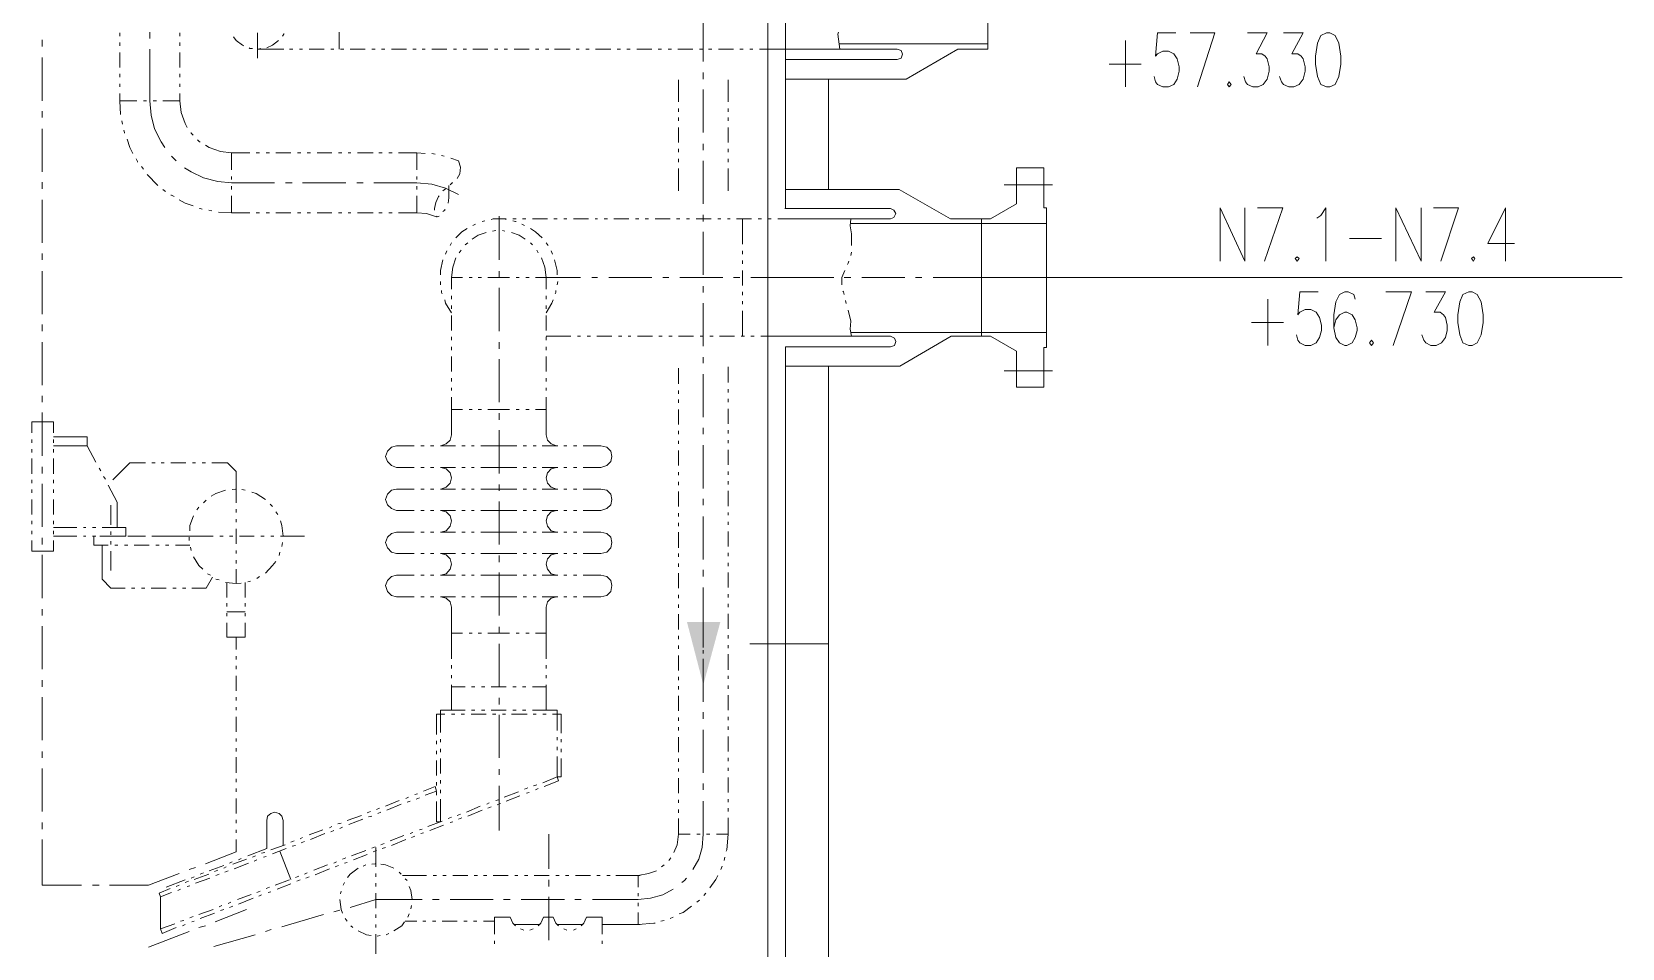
# Model space of a CAD drawing. Header units: millimetres. Extents: x 0 to 588, y 0 to 874.
# Drawn here: x 136.4 to 187.9, y 334.2 to 363.9 of the extents above; entities that cross this region are included whole.
import ezdxf

# ---------------------------------------------------------------- set-up
doc = ezdxf.new("R2010")
doc.units = ezdxf.units.MM
doc.layers.get('0').update_dxf_attribs({"lineweight": 18})

msp = doc.modelspace()

# ---------------------------------------------------------------- hatches: boundary and pattern name
msp.add_hatch(color=0).paths.add_polyline_path([(158.136, 342.752), (157.607, 344.784), (158.686, 344.784)], flags=0)

# ---------------------------------------------------------------- linework, layer by layer
at = {"color": 0, "lineweight": 0}
for points in [[(160.232, 197.21), (160.232, 381.106)], [(160.803, 358.204), (160.803, 381.106)], [(167.365, 363.368), (167.365, 365.315)], [(158.136, 362.966), (158.136, 364.363)], [(136.694, 363.453), (136.694, 363.664)], [(139.213, 363.791), (139.213, 363.897)], [(140.187, 363.707), (140.187, 363.918)], [(141.161, 363.791), (141.161, 363.897)], [(142.896, 363.77), (142.981, 363.643), (143.192, 363.495), (143.235, 363.474)], [(143.679, 363.897), (143.679, 363.072)], [(144.484, 363.791), (144.526, 363.855), (144.526, 363.876)], [(146.325, 363.918), (146.325, 363.368)], [(162.518, 363.918), (162.496, 363.855), (162.56, 363.368)], [(173.461, 363.897), (172.868, 363.897), (172.805, 363.135), (172.868, 363.22), (173.037, 363.305), (173.228, 363.305), (173.397, 363.22), (173.503, 363.051), (173.567, 362.797), (173.567, 362.649), (173.503, 362.394), (173.397, 362.225), (173.228, 362.14), (173.037, 362.14), (172.868, 362.225), (172.805, 362.31), (172.762, 362.479)], [(174.159, 362.14), (174.731, 363.897), (173.927, 363.897)], [(175.789, 363.897), (176.424, 363.897), (176.064, 363.22), (176.255, 363.22), (176.361, 363.135), (176.424, 363.051), (176.488, 362.797), (176.488, 362.649), (176.424, 362.394), (176.297, 362.225), (176.128, 362.14), (175.958, 362.14), (175.789, 362.225), (175.726, 362.31), (175.662, 362.479)], [(176.953, 363.897), (177.588, 363.897), (177.228, 363.22), (177.419, 363.22), (177.525, 363.135), (177.588, 363.051), (177.652, 362.797), (177.652, 362.649), (177.588, 362.394), (177.461, 362.225), (177.292, 362.14), (177.123, 362.14), (176.953, 362.225), (176.89, 362.31), (176.826, 362.479)], [(139.213, 363.474), (139.213, 363.58)], [(139.213, 362.776), (139.213, 363.262)], [(140.187, 361.696), (140.187, 363.368)], [(141.161, 363.474), (141.161, 363.58)], [(141.161, 362.776), (141.161, 363.262)], [(143.404, 363.411), (143.425, 363.389), (143.51, 363.389)], [(143.679, 363.368), (144.526, 363.368)], [(143.701, 363.368), (143.785, 363.389)], [(143.976, 363.411), (144.166, 363.495), (144.357, 363.643)], [(144.716, 363.368), (144.822, 363.368)], [(145.034, 363.368), (145.14, 363.368)], [(145.351, 363.368), (145.838, 363.368)], [(146.05, 363.368), (146.156, 363.368)], [(146.368, 363.368), (146.473, 363.368)], [(146.685, 363.368), (147.172, 363.368)], [(147.383, 363.368), (147.489, 363.368)], [(147.701, 363.368), (147.807, 363.368)], [(148.018, 363.368), (148.505, 363.368)], [(148.717, 363.368), (148.823, 363.368)], [(149.013, 363.368), (149.119, 363.368)], [(149.331, 363.368), (149.818, 363.368)], [(150.029, 363.368), (150.135, 363.368)], [(150.347, 363.368), (150.453, 363.368)], [(150.664, 363.368), (151.151, 363.368)], [(151.363, 363.368), (151.469, 363.368)], [(151.68, 363.368), (151.786, 363.368)], [(151.998, 363.368), (152.485, 363.368)], [(152.696, 363.368), (152.802, 363.368)], [(153.014, 363.368), (153.12, 363.368)], [(153.31, 363.368), (153.818, 363.368)], [(154.009, 363.368), (154.114, 363.368)], [(154.326, 363.368), (154.432, 363.368)], [(154.644, 363.368), (155.131, 363.368)], [(155.342, 363.368), (155.448, 363.368)], [(155.66, 363.368), (155.766, 363.368)], [(155.977, 363.368), (156.464, 363.368)], [(156.676, 363.368), (156.781, 363.368)], [(156.993, 363.368), (157.099, 363.368)], [(157.311, 363.368), (157.798, 363.368)], [(158.009, 363.368), (158.115, 363.368)], [(158.305, 363.368), (158.411, 363.368)], [(158.623, 363.368), (159.11, 363.368)], [(159.321, 363.368), (159.427, 363.368)], [(159.639, 363.368), (159.745, 363.368)], [(159.957, 363.368), (160.803, 363.368)], [(160.803, 363.368), (164.423, 363.368)], [(162.56, 363.538), (167.365, 363.538)], [(164.423, 363.029), (164.55, 363.072), (164.592, 363.199), (164.55, 363.326), (164.423, 363.368)], [(166.391, 363.368), (164.719, 362.394)], [(167.365, 363.368), (166.391, 363.368)], [(171.831, 363.643), (171.831, 362.14)], [(136.694, 361.696), (136.694, 363.093)], [(161.904, 363.029), (160.803, 363.029)], [(161.904, 363.029), (164.423, 363.029)], [(171.302, 362.881), (172.339, 362.881)], [(139.213, 362.458), (139.213, 362.564)], [(139.213, 362.14), (139.213, 362.246)], [(141.161, 362.458), (141.161, 362.564)], [(141.161, 362.14), (141.161, 362.246)], [(157.332, 361.654), (157.332, 362.373)], [(158.136, 362.394), (158.136, 362.606)], [(158.94, 361.654), (158.94, 362.373)], [(160.803, 362.394), (164.719, 362.394)], [(162.2, 358.817), (162.2, 362.394)], [(139.213, 361.696), (139.213, 361.929)], [(139.763, 361.696), (139.213, 361.696)], [(139.213, 361.696), (139.234, 361.252)], [(140.081, 361.696), (139.975, 361.696)], [(140.187, 361.696), (140.229, 361.23), (140.335, 360.786), (140.547, 360.363), (140.674, 360.172)], [(140.399, 361.696), (140.293, 361.696)], [(141.161, 361.696), (140.61, 361.696)], [(141.161, 361.696), (141.161, 361.929)], [(141.161, 361.696), (141.203, 361.315), (141.33, 360.955), (141.393, 360.828)], [(158.136, 360.659), (158.136, 362.056)], [(136.694, 361.146), (136.694, 361.357)], [(157.332, 361.336), (157.332, 361.442)], [(157.332, 361.04), (157.332, 361.146)], [(158.94, 361.336), (158.94, 361.442)], [(158.94, 361.04), (158.94, 361.146)], [(136.694, 359.389), (136.694, 360.786)], [(139.277, 361.04), (139.298, 360.934)], [(139.34, 360.743), (139.361, 360.659), (139.361, 360.638)], [(141.52, 360.659), (141.52, 360.638), (141.584, 360.574)], [(157.332, 360.341), (157.332, 360.828)], [(158.94, 360.341), (158.94, 360.828)], [(139.446, 360.447), (139.531, 360.172), (139.637, 359.981)], [(141.732, 360.426), (141.796, 360.363), (141.817, 360.363)], [(141.986, 360.257), (142.113, 360.172), (142.473, 360.045), (142.833, 360.003)], [(157.332, 360.024), (157.332, 360.13)], [(158.136, 360.087), (158.136, 360.299)], [(158.94, 360.024), (158.94, 360.13)], [(139.742, 359.812), (139.785, 359.728), (139.785, 359.706)], [(139.912, 359.558), (139.975, 359.474)], [(140.885, 359.897), (141.034, 359.749)], [(142.833, 360.003), (142.833, 359.452)], [(142.833, 360.003), (143.425, 360.003)], [(143.637, 360.003), (143.743, 360.003)], [(143.954, 360.003), (144.06, 360.003)], [(144.272, 360.003), (144.759, 360.003)], [(144.97, 360.003), (145.076, 360.003)], [(145.288, 360.003), (145.394, 360.003)], [(145.606, 360.003), (146.092, 360.003)], [(146.304, 360.003), (146.41, 360.003)], [(146.621, 360.003), (146.706, 360.003)], [(146.918, 360.003), (147.426, 360.003)], [(147.616, 360.003), (147.722, 360.003)], [(147.934, 360.003), (148.04, 360.003)], [(148.251, 360.003), (148.844, 360.003)], [(148.844, 360.003), (148.844, 359.452)], [(149.119, 359.981), (148.844, 360.003)], [(149.437, 359.96), (149.331, 359.981)], [(149.733, 359.897), (149.648, 359.918)], [(150.199, 359.749), (149.945, 359.833)], [(150.199, 359.749), (150.262, 359.537), (150.241, 359.325), (150.156, 359.177)], [(157.332, 359.706), (157.332, 359.812)], [(158.136, 358.352), (158.136, 359.749)], [(158.94, 359.706), (158.94, 359.812)], [(136.694, 358.839), (136.694, 359.05)], [(140.102, 359.304), (140.441, 358.944)], [(141.309, 359.516), (141.52, 359.389), (141.923, 359.198), (142.388, 359.071), (142.833, 359.029)], [(142.833, 359.241), (142.833, 359.135)], [(142.833, 359.029), (144.23, 359.029)], [(144.589, 359.029), (144.801, 359.029)], [(145.14, 359.029), (146.537, 359.029)], [(146.897, 359.029), (147.108, 359.029)], [(147.447, 359.029), (148.844, 359.029)], [(148.844, 359.241), (148.844, 359.135)], [(150.199, 358.648), (149.775, 358.86), (149.331, 358.987), (148.844, 359.029)], [(150.008, 359.029), (149.987, 359.029), (149.923, 358.966)], [(157.332, 358.775), (157.332, 359.495)], [(158.94, 358.775), (158.94, 359.495)], [(167.153, 357.865), (167.45, 357.865), (168.296, 358.352), (168.296, 359.516), (169.185, 359.516), (169.185, 358.225)], [(140.61, 358.817), (140.695, 358.754)], [(140.864, 358.627), (140.885, 358.627), (140.97, 358.584)], [(142.833, 358.923), (142.833, 358.817)], [(142.833, 358.606), (142.833, 358.055)], [(148.844, 358.923), (148.844, 358.817)], [(148.844, 358.606), (148.844, 358.055)], [(149.564, 358.606), (149.542, 358.584), (149.458, 358.394), (149.416, 358.204), (149.416, 358.14)], [(149.775, 358.839), (149.691, 358.775)], [(149.86, 358.373), (149.881, 358.542), (149.881, 358.944)], [(160.803, 358.817), (164.486, 358.817)], [(166.158, 357.865), (164.486, 358.817)], [(167.894, 358.966), (169.46, 358.966)], [(136.694, 357.082), (136.694, 358.479)], [(141.139, 358.479), (141.33, 358.373), (141.584, 358.288)], [(141.796, 358.204), (141.817, 358.204), (141.88, 358.182)], [(142.092, 358.14), (142.198, 358.119)], [(142.409, 358.077), (142.833, 358.055)], [(142.833, 358.055), (143.425, 358.055)], [(143.637, 358.055), (143.743, 358.055)], [(143.954, 358.055), (144.06, 358.055)], [(144.272, 358.055), (144.759, 358.055)], [(144.97, 358.055), (145.076, 358.055)], [(145.288, 358.055), (145.394, 358.055)], [(145.606, 358.055), (146.092, 358.055)], [(146.304, 358.055), (146.41, 358.055)], [(146.621, 358.055), (146.706, 358.055)], [(146.918, 358.055), (147.426, 358.055)], [(147.616, 358.055), (147.722, 358.055)], [(147.934, 358.055), (148.04, 358.055)], [(148.251, 358.055), (148.844, 358.055)], [(149.479, 357.928), (149.161, 358.034), (148.844, 358.055)], [(149.691, 358.098), (149.754, 358.14), (149.754, 358.182)], [(158.136, 357.78), (158.136, 357.992)], [(161.692, 358.204), (160.782, 358.204)], [(161.692, 358.204), (164.211, 358.204)], [(164.211, 357.865), (164.317, 357.907), (164.38, 358.034), (164.317, 358.14), (164.211, 358.204)], [(169.185, 358.225), (169.27, 358.225)], [(169.27, 358.225), (169.27, 355.96)], [(174.9, 356.489), (174.9, 358.225), (175.704, 356.489), (175.704, 358.225)], [(176.339, 356.489), (176.932, 358.225), (176.107, 358.225)], [(178.033, 357.886), (178.16, 357.971), (178.329, 358.225), (178.329, 356.489)], [(180.594, 356.489), (180.594, 358.225), (181.419, 356.489), (181.419, 358.225)], [(182.054, 356.489), (182.626, 358.225), (181.822, 358.225)], [(184.15, 358.225), (183.578, 357.06), (184.446, 357.06)], [(184.15, 358.225), (184.15, 356.489)], [(149.479, 357.95), (149.5, 357.928), (149.564, 357.95)], [(150.474, 357.547), (150.304, 357.442), (150.114, 357.251)], [(150.749, 357.695), (150.664, 357.653)], [(151.045, 357.801), (150.961, 357.78)], [(151.744, 357.844), (151.68, 357.865), (151.321, 357.865), (151.257, 357.844)], [(151.405, 357.484), (151.299, 357.463)], [(151.511, 357.95), (151.511, 356.531)], [(151.511, 357.865), (151.744, 357.865)], [(151.702, 357.463), (151.617, 357.484)], [(151.956, 357.865), (152.061, 357.865)], [(152.061, 357.78), (152.04, 357.78), (151.956, 357.801)], [(152.337, 357.653), (152.252, 357.695)], [(152.273, 357.865), (152.379, 357.865)], [(152.908, 357.251), (152.696, 357.442), (152.527, 357.547)], [(152.59, 357.865), (153.077, 357.865)], [(153.289, 357.865), (153.395, 357.865)], [(153.607, 357.865), (153.712, 357.865)], [(153.924, 357.865), (154.411, 357.865)], [(154.623, 357.865), (154.707, 357.865)], [(154.919, 357.865), (155.025, 357.865)], [(155.236, 357.865), (155.723, 357.865)], [(155.935, 357.865), (156.041, 357.865)], [(156.252, 357.865), (156.358, 357.865)], [(156.57, 357.865), (157.057, 357.865)], [(157.268, 357.865), (157.374, 357.865)], [(157.586, 357.865), (157.692, 357.865)], [(157.903, 357.865), (158.39, 357.865)], [(158.602, 357.865), (158.708, 357.865)], [(158.919, 357.865), (159.004, 357.865)], [(159.216, 357.865), (159.702, 357.865)], [(159.406, 357.039), (159.406, 357.865)], [(159.914, 357.865), (160.02, 357.865)], [(160.232, 357.865), (160.338, 357.865)], [(160.549, 357.865), (160.803, 357.865)], [(160.803, 357.865), (164.211, 357.865)], [(162.92, 357.865), (162.899, 357.632), (162.941, 357.378), (162.941, 356.997)], [(162.899, 357.717), (167.153, 357.717)], [(166.158, 357.865), (167.153, 357.865)], [(167.153, 357.865), (167.153, 355.96)], [(167.153, 357.717), (169.27, 357.717)], [(149.966, 357.082), (149.923, 356.997)], [(150.495, 357.082), (150.41, 357.018)], [(151.088, 357.42), (150.834, 357.336), (150.643, 357.209)], [(152.358, 357.209), (152.167, 357.336), (151.913, 357.42)], [(152.59, 357.018), (152.527, 357.082)], [(153.099, 356.997), (153.035, 357.082)], [(158.136, 356.045), (158.136, 357.442)], [(179.091, 357.23), (180.128, 357.23)], [(136.694, 356.531), (136.694, 356.743)], [(149.691, 356.531), (149.606, 356.193), (149.606, 356.045)], [(149.818, 356.828), (149.775, 356.722)], [(150.114, 356.595), (150.008, 356.298), (149.966, 355.96)], [(150.283, 356.849), (150.22, 356.764)], [(152.781, 356.764), (152.739, 356.849)], [(153.035, 355.96), (152.993, 356.298), (152.887, 356.595)], [(153.247, 356.722), (153.204, 356.828)], [(153.395, 356.045), (153.395, 356.193), (153.31, 356.531)], [(159.406, 356.722), (159.406, 356.828)], [(159.406, 356.404), (159.406, 356.51)], [(162.856, 356.489), (162.835, 356.425), (162.814, 356.383)], [(162.941, 356.785), (162.92, 356.68)], [(136.694, 354.774), (136.694, 356.171)], [(149.966, 355.96), (149.966, 355.579)], [(149.966, 355.96), (150.326, 355.96)], [(150.537, 355.96), (150.643, 355.96)], [(150.834, 355.96), (150.94, 355.96)], [(151.151, 355.96), (151.511, 355.96)], [(151.511, 356.171), (151.511, 355.96)], [(151.85, 355.96), (151.511, 355.96)], [(152.167, 355.96), (152.061, 355.96)], [(152.485, 355.96), (152.379, 355.96)], [(153.035, 355.96), (152.696, 355.96)], [(153.035, 355.96), (153.035, 355.579)], [(153.035, 355.96), (154.157, 355.96)], [(154.517, 355.96), (154.707, 355.96)], [(155.067, 355.96), (156.464, 355.96)], [(156.824, 355.96), (157.014, 355.96)], [(157.374, 355.96), (158.771, 355.96)], [(159.11, 355.96), (159.321, 355.96)], [(159.406, 355.706), (159.406, 356.193)], [(159.681, 355.96), (160.803, 355.96)], [(160.803, 355.96), (162.369, 355.96)], [(162.729, 356.193), (162.624, 355.96), (162.624, 355.727)], [(162.708, 355.96), (162.92, 355.96)], [(163.28, 355.96), (164.677, 355.96)], [(165.015, 355.96), (165.227, 355.96)], [(165.587, 355.96), (167.153, 355.96)], [(167.153, 355.96), (187.939, 355.96)], [(167.153, 354.055), (167.153, 355.96)], [(169.27, 353.695), (169.27, 355.96)], [(149.606, 355.833), (149.606, 355.727)], [(149.648, 355.536), (149.648, 355.473), (149.669, 355.431)], [(151.511, 355.621), (151.511, 354.224)], [(153.331, 355.431), (153.352, 355.473), (153.352, 355.536)], [(153.395, 355.727), (153.416, 355.833)], [(158.136, 355.473), (158.136, 355.685)], [(159.406, 355.388), (159.406, 355.494)], [(162.666, 355.515), (162.687, 355.494), (162.708, 355.409)], [(178.075, 355.494), (177.482, 355.494), (177.419, 354.753), (177.482, 354.838), (177.652, 354.923), (177.842, 354.923), (178.012, 354.838), (178.118, 354.669), (178.181, 354.415), (178.181, 354.245), (178.118, 354.012), (178.012, 353.843), (177.842, 353.759), (177.652, 353.759), (177.482, 353.843), (177.419, 353.928), (177.377, 354.097)], [(179.282, 355.261), (179.239, 355.409), (179.049, 355.494), (178.943, 355.494), (178.774, 355.409), (178.647, 355.177), (178.583, 354.753), (178.583, 354.33), (178.647, 354.012), (178.774, 353.843), (178.943, 353.759), (179.006, 353.759), (179.176, 353.843), (179.282, 354.012), (179.345, 354.245), (179.345, 354.33), (179.282, 354.584), (179.176, 354.753), (179.006, 354.838), (178.943, 354.838), (178.774, 354.753), (178.647, 354.584), (178.583, 354.33)], [(180.509, 353.759), (181.102, 355.494), (180.276, 355.494)], [(181.568, 355.494), (182.203, 355.494), (181.843, 354.838), (182.033, 354.838), (182.139, 354.753), (182.203, 354.669), (182.266, 354.415), (182.266, 354.245), (182.203, 354.012), (182.076, 353.843), (181.906, 353.759), (181.737, 353.759), (181.568, 353.843), (181.504, 353.928), (181.441, 354.097)], [(149.754, 355.24), (149.775, 355.134), (149.966, 354.817)], [(149.966, 355.367), (149.966, 355.261)], [(149.966, 355.05), (149.966, 354.944)], [(153.035, 355.367), (153.035, 355.261)], [(153.035, 354.817), (153.226, 355.134), (153.268, 355.24)], [(153.035, 355.05), (153.035, 354.944)], [(158.136, 353.737), (158.136, 355.134)], [(159.406, 355.092), (159.406, 355.198)], [(162.75, 355.219), (162.772, 355.113)], [(162.835, 354.901), (162.92, 354.542), (162.899, 354.288), (162.941, 354.055)], [(176.445, 355.261), (176.445, 353.759)], [(136.694, 354.224), (136.694, 354.436)], [(149.966, 354.732), (149.966, 354.245)], [(153.035, 354.732), (153.035, 354.245)], [(159.406, 354.055), (159.406, 354.88)], [(175.916, 354.499), (176.953, 354.499)], [(136.694, 352.467), (136.694, 353.864)], [(149.966, 354.034), (149.966, 353.928)], [(151.511, 353.864), (151.511, 353.653)], [(153.035, 354.055), (153.839, 354.055)], [(153.035, 354.034), (153.035, 353.928)], [(154.051, 354.055), (154.157, 354.055)], [(154.369, 354.055), (154.474, 354.055)], [(154.686, 354.055), (155.173, 354.055)], [(155.385, 354.055), (155.49, 354.055)], [(155.702, 354.055), (155.787, 354.055)], [(155.998, 354.055), (156.485, 354.055)], [(156.697, 354.055), (156.803, 354.055)], [(157.014, 354.055), (157.12, 354.055)], [(157.332, 354.055), (157.819, 354.055)], [(158.03, 354.055), (158.136, 354.055)], [(158.348, 354.055), (158.454, 354.055)], [(158.665, 354.055), (159.152, 354.055)], [(159.364, 354.055), (159.47, 354.055)], [(159.681, 354.055), (159.787, 354.055)], [(159.999, 354.055), (160.803, 354.055)], [(160.803, 354.055), (164.211, 354.055)], [(162.92, 354.182), (167.153, 354.182)], [(164.211, 353.716), (164.338, 353.759), (164.38, 353.885), (164.338, 353.991), (164.211, 354.055)], [(166.179, 354.055), (164.507, 353.081)], [(166.179, 354.055), (167.153, 354.055)], [(167.153, 354.182), (169.27, 354.182)], [(167.153, 354.055), (167.45, 354.055), (168.296, 353.568), (168.296, 352.404), (169.185, 352.404), (169.185, 353.695)], [(149.966, 353.716), (149.966, 353.61)], [(149.966, 353.399), (149.966, 352.912)], [(153.035, 353.716), (153.035, 353.61)], [(153.035, 353.399), (153.035, 352.912)], [(158.136, 353.187), (158.136, 353.377)], [(160.803, 250.486), (160.803, 353.716)], [(161.713, 353.716), (160.803, 353.716)], [(161.713, 353.716), (164.211, 353.716)], [(169.185, 353.695), (169.27, 353.695)], [(151.511, 353.314), (151.511, 351.917)], [(157.332, 352.51), (157.332, 353.018)], [(158.94, 352.552), (158.94, 353.06)], [(160.803, 353.081), (164.507, 353.081)], [(162.2, 251.291), (162.2, 353.081)], [(167.894, 352.933), (169.46, 352.933)], [(149.966, 352.7), (149.966, 352.594)], [(149.966, 352.383), (149.966, 352.298)], [(153.035, 352.7), (153.035, 352.594)], [(153.035, 352.383), (153.035, 352.298)], [(158.136, 351.43), (158.136, 352.827)], [(158.94, 352.235), (158.94, 352.34)], [(136.694, 351.917), (136.694, 352.129)], [(149.966, 352.086), (149.966, 351.684)], [(153.035, 352.086), (153.035, 351.684)], [(157.332, 352.192), (157.332, 352.298)], [(157.332, 351.896), (157.332, 352.002)], [(158.94, 351.917), (158.94, 352.023)], [(137.054, 351.282), (136.356, 351.282)], [(136.356, 350.922), (136.356, 351.282)], [(136.694, 350.181), (136.694, 351.578)], [(137.054, 350.922), (137.054, 351.282)], [(149.966, 351.684), (150.326, 351.684)], [(150.537, 351.684), (150.643, 351.684)], [(150.834, 351.684), (150.94, 351.684)], [(151.151, 351.684), (151.511, 351.684)], [(151.85, 351.684), (151.511, 351.684)], [(151.511, 351.557), (151.511, 351.346)], [(152.167, 351.684), (152.061, 351.684)], [(152.485, 351.684), (152.379, 351.684)], [(153.035, 351.684), (152.696, 351.684)], [(157.332, 351.197), (157.332, 351.684)], [(158.94, 351.219), (158.94, 351.705)], [(138.155, 350.795), (137.054, 350.795)], [(138.155, 350.795), (137.054, 350.795)], [(138.155, 350.499), (138.155, 350.795)], [(149.627, 350.499), (149.797, 350.562), (149.923, 350.689), (149.966, 350.859)], [(151.511, 351.007), (151.511, 349.61)], [(153.035, 350.859), (153.077, 350.689), (153.204, 350.562), (153.374, 350.499)], [(157.332, 350.88), (157.332, 350.986)], [(158.136, 350.88), (158.136, 351.091)], [(158.94, 350.901), (158.94, 351.007)], [(136.356, 350.605), (136.356, 350.711)], [(136.356, 350.287), (136.356, 350.393)], [(137.054, 350.605), (137.054, 350.711)], [(138.43, 349.97), (138.155, 350.499), (137.054, 350.499)], [(137.054, 350.287), (137.054, 350.393)], [(148.188, 350.499), (148.018, 350.457), (147.892, 350.329), (147.828, 350.16), (147.892, 349.991), (148.018, 349.864), (148.188, 349.8)], [(148.188, 350.499), (148.759, 350.499)], [(148.971, 350.499), (149.077, 350.499)], [(149.288, 350.499), (149.394, 350.499)], [(149.606, 350.499), (150.093, 350.499)], [(150.304, 350.499), (150.41, 350.499)], [(150.622, 350.499), (150.707, 350.499)], [(150.918, 350.499), (151.511, 350.499)], [(152.083, 350.499), (151.511, 350.499)], [(152.4, 350.499), (152.294, 350.499)], [(152.718, 350.499), (152.612, 350.499)], [(153.416, 350.499), (152.908, 350.499)], [(153.712, 350.499), (153.607, 350.499)], [(154.03, 350.499), (153.924, 350.499)], [(154.813, 350.499), (154.242, 350.499)], [(154.813, 349.8), (155.004, 349.864), (155.131, 349.991), (155.173, 350.16), (155.131, 350.329), (155.004, 350.457), (154.813, 350.499)], [(157.332, 350.562), (157.332, 350.668)], [(157.332, 349.864), (157.332, 350.351)], [(158.136, 349.123), (158.136, 350.52)], [(158.94, 350.584), (158.94, 350.689)], [(158.94, 349.885), (158.94, 350.372)], [(136.356, 349.589), (136.356, 350.097)], [(136.694, 349.61), (136.694, 349.822)], [(137.054, 349.589), (137.054, 350.097)], [(138.599, 349.695), (138.536, 349.779)], [(138.98, 349.398), (139.531, 349.949)], [(139.531, 349.949), (140.039, 349.949)], [(140.25, 349.949), (140.356, 349.949)], [(140.547, 349.949), (140.653, 349.949)], [(140.864, 349.949), (141.351, 349.949)], [(141.563, 349.949), (141.668, 349.949)], [(141.88, 349.949), (141.986, 349.949)], [(142.198, 349.949), (142.706, 349.949)], [(142.706, 349.949), (142.981, 349.673)], [(148.188, 349.8), (148.759, 349.8)], [(148.971, 349.8), (149.077, 349.8)], [(149.288, 349.8), (149.394, 349.8)], [(149.606, 349.8), (150.093, 349.8)], [(149.627, 349.102), (149.797, 349.165), (149.923, 349.292), (149.966, 349.462), (149.923, 349.631), (149.797, 349.758), (149.627, 349.8)], [(150.304, 349.8), (150.41, 349.8)], [(150.622, 349.8), (150.707, 349.8)], [(150.918, 349.8), (151.511, 349.8)], [(152.083, 349.8), (151.511, 349.8)], [(152.4, 349.8), (152.294, 349.8)], [(152.718, 349.8), (152.612, 349.8)], [(153.416, 349.8), (152.908, 349.8)], [(153.374, 349.8), (153.204, 349.758), (153.077, 349.631), (153.035, 349.462), (153.077, 349.292), (153.204, 349.165), (153.374, 349.102)], [(153.712, 349.8), (153.607, 349.8)], [(154.03, 349.8), (153.924, 349.8)], [(154.813, 349.8), (154.242, 349.8)], [(136.356, 349.292), (136.356, 349.398)], [(136.694, 347.874), (136.694, 349.271)], [(137.054, 349.292), (137.054, 349.398)], [(138.748, 349.419), (138.684, 349.504)], [(139.129, 348.678), (138.832, 349.229)], [(142.981, 349.673), (142.981, 349.102)], [(151.511, 349.25), (151.511, 349.038)], [(157.332, 349.546), (157.332, 349.652)], [(157.332, 349.229), (157.332, 349.335)], [(158.94, 349.567), (158.94, 349.673)], [(158.94, 349.25), (158.94, 349.356)], [(136.356, 348.975), (136.356, 349.081)], [(136.356, 348.276), (136.356, 348.763)], [(137.054, 348.975), (137.054, 349.081)], [(137.054, 348.276), (137.054, 348.763)], [(142.007, 348.742), (141.923, 348.657)], [(142.642, 349.06), (142.325, 348.954), (142.177, 348.869)], [(142.96, 349.102), (142.854, 349.081)], [(142.981, 349.102), (142.981, 348.657)], [(143.277, 349.06), (143.171, 349.081)], [(143.933, 348.763), (143.637, 348.954), (143.489, 348.996)], [(148.188, 349.102), (148.018, 349.06), (147.892, 348.933), (147.828, 348.763), (147.892, 348.594), (148.018, 348.467), (148.188, 348.403)], [(148.188, 349.102), (148.759, 349.102)], [(148.971, 349.102), (149.077, 349.102)], [(149.288, 349.102), (149.394, 349.102)], [(149.606, 349.102), (150.093, 349.102)], [(150.304, 349.102), (150.41, 349.102)], [(150.622, 349.102), (150.707, 349.102)], [(150.918, 349.102), (151.511, 349.102)], [(152.083, 349.102), (151.511, 349.102)], [(152.4, 349.102), (152.294, 349.102)], [(152.718, 349.102), (152.612, 349.102)], [(153.416, 349.102), (152.908, 349.102)], [(153.712, 349.102), (153.607, 349.102)], [(154.03, 349.102), (153.924, 349.102)], [(154.813, 349.102), (154.242, 349.102)], [(154.813, 348.403), (155.004, 348.467), (155.131, 348.594), (155.173, 348.763), (155.131, 348.933), (155.004, 349.06), (154.813, 349.102)], [(157.332, 348.53), (157.332, 349.017)], [(158.136, 348.573), (158.136, 348.784)], [(158.94, 348.551), (158.94, 349.038)], [(138.917, 347.938), (138.917, 348.573)], [(139.129, 347.853), (139.129, 348.678)], [(141.605, 348.234), (141.478, 347.916), (141.478, 347.747)], [(141.774, 348.509), (141.711, 348.425)], [(142.981, 348.446), (142.981, 348.34)], [(144.166, 348.53), (144.082, 348.615)], [(144.335, 348.276), (144.272, 348.361)], [(148.188, 348.403), (148.759, 348.403)], [(148.971, 348.403), (149.077, 348.403)], [(149.288, 348.403), (149.394, 348.403)], [(149.606, 348.403), (150.093, 348.403)], [(149.627, 347.705), (149.797, 347.747), (149.923, 347.895), (149.966, 348.065), (149.923, 348.234), (149.797, 348.361), (149.627, 348.403)], [(150.304, 348.403), (150.41, 348.403)], [(150.622, 348.403), (150.707, 348.403)], [(150.918, 348.403), (151.511, 348.403)], [(151.511, 348.7), (151.511, 347.303)], [(152.083, 348.403), (151.511, 348.403)], [(152.4, 348.403), (152.294, 348.403)], [(152.718, 348.403), (152.612, 348.403)], [(153.416, 348.403), (152.908, 348.403)], [(153.374, 348.403), (153.204, 348.361), (153.077, 348.234), (153.035, 348.065), (153.077, 347.895), (153.204, 347.747), (153.374, 347.705)], [(153.712, 348.403), (153.607, 348.403)], [(154.03, 348.403), (153.924, 348.403)], [(154.813, 348.403), (154.242, 348.403)], [(157.332, 348.213), (157.332, 348.319)], [(158.136, 346.816), (158.136, 348.213)], [(158.94, 348.255), (158.94, 348.34)], [(136.356, 347.959), (136.356, 348.065)], [(136.356, 347.641), (136.356, 347.747)], [(137.054, 347.959), (137.054, 348.065)], [(137.816, 347.853), (137.054, 347.853)], [(137.054, 347.641), (137.054, 347.747)], [(138.113, 347.853), (138.028, 347.853)], [(138.43, 347.853), (138.324, 347.853)], [(139.404, 347.853), (138.642, 347.853)], [(138.917, 347.62), (138.917, 347.726)], [(139.404, 347.578), (139.404, 347.853)], [(142.981, 348.128), (142.981, 348.022)], [(142.981, 347.811), (142.981, 347.324)], [(144.505, 347.578), (144.463, 347.916), (144.42, 348.065)], [(148.188, 347.705), (148.018, 347.663), (147.892, 347.536), (147.828, 347.366), (147.892, 347.197), (148.018, 347.049), (148.188, 347.006)], [(148.188, 347.705), (148.759, 347.705)], [(148.971, 347.705), (149.077, 347.705)], [(149.288, 347.705), (149.394, 347.705)], [(149.606, 347.705), (150.093, 347.705)], [(150.304, 347.705), (150.41, 347.705)], [(150.622, 347.705), (150.707, 347.705)], [(150.918, 347.705), (151.511, 347.705)], [(152.083, 347.705), (151.511, 347.705)], [(152.4, 347.705), (152.294, 347.705)], [(152.718, 347.705), (152.612, 347.705)], [(153.416, 347.705), (152.908, 347.705)], [(153.712, 347.705), (153.607, 347.705)], [(154.03, 347.705), (153.924, 347.705)], [(154.813, 347.705), (154.242, 347.705)], [(154.813, 347.006), (155.004, 347.049), (155.131, 347.197), (155.173, 347.366), (155.131, 347.536), (155.004, 347.663), (154.813, 347.705)], [(157.332, 347.895), (157.332, 348.001)], [(157.332, 347.197), (157.332, 347.705)], [(158.94, 347.938), (158.94, 348.043)], [(158.94, 347.239), (158.94, 347.726)], [(136.356, 347.091), (136.356, 347.43)], [(136.694, 347.303), (136.694, 347.514)], [(137.054, 347.578), (137.816, 347.578)], [(137.054, 347.091), (137.054, 347.43)], [(138.028, 347.578), (138.113, 347.578)], [(138.324, 347.578), (138.43, 347.578)], [(138.367, 347.578), (138.367, 347.281)], [(138.367, 347.281), (138.832, 347.281)], [(139.404, 347.578), (138.557, 347.578)], [(138.642, 347.578), (139.404, 347.578)], [(138.917, 345.885), (138.642, 346.181), (138.642, 347.281)], [(138.917, 347.303), (138.917, 347.409)], [(139.044, 347.281), (139.15, 347.281)], [(139.361, 347.281), (139.467, 347.281)], [(140.039, 347.578), (139.467, 347.578)], [(139.721, 347.578), (139.615, 347.578)], [(139.679, 347.281), (140.166, 347.281)], [(140.039, 347.578), (139.933, 347.578)], [(141.097, 347.578), (140.25, 347.578)], [(140.356, 347.578), (140.25, 347.578)], [(140.377, 347.281), (140.483, 347.281)], [(140.653, 347.578), (140.568, 347.578)], [(140.695, 347.281), (140.801, 347.281)], [(141.457, 347.578), (140.864, 347.578)], [(141.012, 347.281), (141.478, 347.281)], [(141.457, 347.578), (142.24, 347.578)], [(141.457, 347.536), (141.457, 347.43)], [(141.499, 347.218), (141.52, 347.112)], [(142.452, 347.578), (142.558, 347.578)], [(142.769, 347.578), (142.875, 347.578)], [(143.087, 347.578), (143.573, 347.578)], [(143.785, 347.578), (143.891, 347.578)], [(144.103, 347.578), (144.208, 347.578)], [(144.42, 347.578), (145.203, 347.578)], [(144.463, 347.239), (144.484, 347.366)], [(144.505, 347.578), (144.526, 347.578)], [(136.356, 347.091), (137.054, 347.091)], [(136.694, 345.567), (136.694, 346.964)], [(138.917, 346.456), (138.917, 347.091)], [(141.605, 346.901), (141.774, 346.625), (141.901, 346.498)], [(142.981, 347.112), (142.981, 347.006)], [(142.981, 346.795), (142.981, 346.689)], [(143.933, 346.371), (144.166, 346.625), (144.272, 346.752)], [(144.378, 346.943), (144.399, 347.049)], [(148.188, 347.006), (148.759, 347.006)], [(148.971, 347.006), (149.077, 347.006)], [(149.288, 347.006), (149.394, 347.006)], [(149.606, 347.006), (150.093, 347.006)], [(149.627, 346.308), (149.797, 346.35), (149.923, 346.498), (149.966, 346.668), (149.923, 346.837), (149.797, 346.964), (149.627, 347.006)], [(150.304, 347.006), (150.41, 347.006)], [(150.622, 347.006), (150.707, 347.006)], [(150.918, 347.006), (151.511, 347.006)], [(152.083, 347.006), (151.511, 347.006)], [(151.511, 346.943), (151.511, 346.731)], [(152.4, 347.006), (152.294, 347.006)], [(152.718, 347.006), (152.612, 347.006)], [(153.416, 347.006), (152.908, 347.006)], [(153.374, 347.006), (153.204, 346.964), (153.077, 346.837), (153.035, 346.668), (153.077, 346.498), (153.204, 346.35), (153.374, 346.308)], [(153.712, 347.006), (153.607, 347.006)], [(154.03, 347.006), (153.924, 347.006)], [(154.813, 347.006), (154.242, 347.006)], [(157.332, 346.901), (157.332, 347.006)], [(157.332, 346.583), (157.332, 346.689)], [(158.94, 346.922), (158.94, 347.027)], [(158.94, 346.604), (158.94, 346.71)], [(142.219, 346.244), (142.007, 345.885)], [(142.219, 346.244), (142.007, 345.885)], [(142.049, 346.35), (142.155, 346.308)], [(142.325, 346.181), (142.43, 346.16)], [(142.981, 346.498), (142.981, 346.033)], [(143.658, 346.202), (143.743, 346.265)], [(148.188, 346.308), (148.018, 346.265), (147.892, 346.139), (147.828, 345.969), (147.892, 345.779), (148.018, 345.652), (148.188, 345.609)], [(148.188, 346.308), (148.759, 346.308)], [(148.971, 346.308), (149.077, 346.308)], [(149.288, 346.308), (149.394, 346.308)], [(149.606, 346.308), (150.093, 346.308)], [(150.304, 346.308), (150.41, 346.308)], [(150.622, 346.308), (150.707, 346.308)], [(150.918, 346.308), (151.511, 346.308)], [(151.511, 346.392), (151.511, 344.995)], [(152.083, 346.308), (151.511, 346.308)], [(152.4, 346.308), (152.294, 346.308)], [(152.718, 346.308), (152.612, 346.308)], [(153.416, 346.308), (152.908, 346.308)], [(153.712, 346.308), (153.607, 346.308)], [(154.03, 346.308), (153.924, 346.308)], [(154.813, 346.308), (154.242, 346.308)], [(154.813, 345.609), (155.004, 345.652), (155.131, 345.779), (155.173, 345.969), (155.131, 346.139), (155.004, 346.265), (154.813, 346.308)], [(157.332, 345.885), (157.332, 346.371)], [(158.136, 346.265), (158.136, 346.477)], [(158.94, 345.906), (158.94, 346.392)], [(138.917, 345.885), (139.382, 345.885)], [(139.594, 345.885), (139.7, 345.885)], [(139.912, 345.885), (140.018, 345.885)], [(140.229, 345.885), (140.716, 345.885)], [(140.928, 345.885), (141.034, 345.885)], [(141.245, 345.885), (141.351, 345.885)], [(141.542, 345.885), (142.007, 345.885)], [(142.642, 346.075), (142.981, 346.033), (143.15, 346.054)], [(142.685, 345.588), (142.685, 346.075)], [(143.277, 345.588), (143.277, 346.075)], [(143.362, 346.096), (143.446, 346.117)], [(148.188, 345.609), (148.759, 345.609)], [(148.971, 345.609), (149.077, 345.609)], [(149.288, 345.609), (149.394, 345.609)], [(149.606, 345.609), (150.093, 345.609)], [(149.966, 345.271), (149.923, 345.44), (149.797, 345.567), (149.627, 345.609)], [(150.304, 345.609), (150.41, 345.609)], [(150.622, 345.609), (150.707, 345.609)], [(150.918, 345.609), (151.511, 345.609)], [(152.083, 345.609), (151.511, 345.609)], [(152.4, 345.609), (152.294, 345.609)], [(152.718, 345.609), (152.612, 345.609)], [(153.416, 345.609), (152.908, 345.609)], [(153.374, 345.609), (153.204, 345.567), (153.077, 345.44), (153.035, 345.271)], [(153.712, 345.609), (153.607, 345.609)], [(154.03, 345.609), (153.924, 345.609)], [(154.813, 345.609), (154.242, 345.609)], [(157.332, 345.567), (157.332, 345.673)], [(158.136, 345.906), (158.136, 345.419)], [(158.136, 344.509), (158.136, 345.906)], [(158.94, 345.588), (158.94, 345.694)], [(136.694, 344.995), (136.694, 345.207)], [(142.685, 345.292), (142.685, 345.398)], [(143.277, 345.123), (142.685, 345.123)], [(143.277, 345.292), (143.277, 345.398)], [(149.966, 344.424), (149.966, 345.271)], [(153.035, 344.424), (153.035, 345.271)], [(157.332, 345.25), (157.332, 345.355)], [(158.136, 345.207), (158.136, 345.101)], [(158.94, 345.271), (158.94, 345.377)], [(136.694, 343.26), (136.694, 344.657)], [(142.685, 344.974), (142.685, 345.08)], [(142.685, 344.297), (142.685, 344.763)], [(143.277, 344.974), (143.277, 345.08)], [(143.277, 344.297), (143.277, 344.763)], [(151.511, 344.636), (151.511, 344.424)], [(157.332, 344.551), (157.332, 345.038)], [(158.136, 344.89), (158.136, 344.784)], [(158.94, 344.572), (158.94, 345.059)], [(143.277, 344.297), (142.685, 344.297)], [(142.981, 343.895), (142.981, 344.297)], [(149.966, 344.424), (150.326, 344.424)], [(149.966, 344.424), (149.966, 343.599)], [(150.537, 344.424), (150.643, 344.424)], [(150.834, 344.424), (150.94, 344.424)], [(151.151, 344.424), (151.511, 344.424)], [(151.85, 344.424), (151.511, 344.424)], [(151.511, 344.085), (151.511, 342.688)], [(152.167, 344.424), (152.061, 344.424)], [(152.485, 344.424), (152.379, 344.424)], [(153.035, 344.424), (152.696, 344.424)], [(153.035, 344.424), (153.035, 343.599)], [(157.332, 344.233), (157.332, 344.339)], [(158.136, 344.572), (158.136, 344.085)], [(158.136, 343.958), (158.136, 344.17)], [(158.94, 344.255), (158.94, 344.361)], [(162.2, 344.085), (159.639, 344.085)], [(142.981, 343.577), (142.981, 343.683)], [(157.332, 343.916), (157.332, 344.022)], [(157.332, 343.217), (157.332, 343.704)], [(158.136, 343.874), (158.136, 343.768)], [(158.136, 342.202), (158.136, 343.599)], [(158.136, 343.556), (158.136, 343.45)], [(158.94, 343.937), (158.94, 344.043)], [(158.94, 343.239), (158.94, 343.747)], [(142.981, 343.26), (142.981, 343.366)], [(142.981, 342.561), (142.981, 343.048)], [(149.966, 343.387), (149.966, 343.281)], [(149.966, 343.069), (149.966, 342.964)], [(153.035, 343.387), (153.035, 343.281)], [(153.035, 343.069), (153.035, 342.964)], [(158.136, 343.239), (158.136, 342.752)], [(158.94, 342.942), (158.94, 343.048)], [(136.694, 342.688), (136.694, 342.9)], [(149.966, 342.752), (149.966, 341.926)], [(149.966, 342.688), (150.41, 342.688)], [(150.622, 342.688), (150.728, 342.688)], [(150.94, 342.688), (151.045, 342.688)], [(151.257, 342.688), (151.744, 342.688)], [(151.956, 342.688), (152.061, 342.688)], [(152.273, 342.688), (152.379, 342.688)], [(152.59, 342.688), (153.035, 342.688)], [(153.035, 342.752), (153.035, 341.926)], [(157.332, 342.9), (157.332, 343.006)], [(157.332, 342.604), (157.332, 342.709)], [(158.94, 342.625), (158.94, 342.731)], [(136.694, 340.953), (136.694, 342.35)], [(142.981, 342.244), (142.981, 342.35)], [(142.981, 341.926), (142.981, 342.032)], [(151.511, 342.329), (151.511, 342.117)], [(157.332, 341.905), (157.332, 342.392)], [(158.94, 341.926), (158.94, 342.413)], [(142.981, 341.228), (142.981, 341.715)], [(149.479, 341.799), (149.754, 341.799)], [(149.479, 341.799), (149.479, 341.143)], [(149.606, 341.926), (150.41, 341.926)], [(149.606, 341.926), (149.606, 341.207)], [(149.966, 341.799), (150.072, 341.799)], [(150.283, 341.799), (150.389, 341.799)], [(150.601, 341.799), (151.088, 341.799)], [(150.622, 341.926), (150.728, 341.926)], [(150.94, 341.926), (151.045, 341.926)], [(151.257, 341.926), (151.744, 341.926)], [(151.299, 341.799), (151.405, 341.799)], [(151.511, 341.778), (151.511, 340.381)], [(151.617, 341.799), (151.723, 341.799)], [(151.913, 341.799), (152.421, 341.799)], [(151.956, 341.926), (152.061, 341.926)], [(152.273, 341.926), (152.379, 341.926)], [(152.59, 341.926), (153.395, 341.926)], [(152.612, 341.799), (152.718, 341.799)], [(152.929, 341.799), (153.035, 341.799)], [(153.247, 341.799), (153.522, 341.799)], [(153.395, 341.926), (153.395, 341.27)], [(153.522, 341.799), (153.522, 341.185)], [(157.332, 341.588), (157.332, 341.693)], [(158.136, 341.651), (158.136, 341.863)], [(158.94, 341.609), (158.94, 341.715)], [(142.981, 340.91), (142.981, 341.016)], [(149.606, 340.995), (149.606, 340.889)], [(153.395, 341.058), (153.395, 340.953)], [(153.522, 340.995), (153.522, 340.889)], [(157.332, 341.27), (157.332, 341.376)], [(157.332, 340.572), (157.332, 341.058)], [(158.136, 339.894), (158.136, 341.291)], [(158.94, 341.291), (158.94, 341.397)], [(158.94, 340.593), (158.94, 341.08)], [(136.694, 340.381), (136.694, 340.593)], [(142.981, 340.593), (142.981, 340.699)], [(149.479, 340.932), (149.479, 340.826)], [(149.479, 340.614), (149.479, 340.508)], [(149.606, 340.678), (149.606, 340.572)], [(153.395, 340.741), (153.395, 340.635)], [(153.522, 340.678), (153.522, 340.572)], [(136.694, 338.646), (136.694, 340.043)], [(142.981, 339.894), (142.981, 340.402)], [(149.479, 340.296), (149.479, 339.81)], [(149.606, 340.36), (149.606, 339.873)], [(151.511, 340.021), (151.511, 339.831)], [(153.395, 340.423), (153.395, 339.767)], [(153.522, 340.36), (153.522, 339.767)], [(157.332, 340.254), (157.332, 340.36)], [(157.332, 339.937), (157.332, 340.043)], [(158.94, 340.275), (158.94, 340.381)], [(158.94, 339.958), (158.94, 340.064)], [(142.981, 339.598), (142.981, 339.704)], [(149.056, 339.302), (149.437, 339.45)], [(149.437, 339.45), (149.479, 339.302)], [(149.479, 339.598), (149.479, 339.492)], [(149.606, 339.661), (149.606, 339.556)], [(151.511, 339.471), (151.511, 338.032)], [(152.633, 339.471), (152.739, 339.513)], [(152.929, 339.577), (153.395, 339.767)], [(152.971, 339.45), (153.437, 339.64)], [(153.437, 339.64), (153.395, 339.767), (153.522, 339.767)], [(157.332, 339.238), (157.332, 339.725)], [(158.136, 339.344), (158.136, 339.556)], [(158.94, 339.259), (158.94, 339.746)], [(142.981, 339.281), (142.981, 339.386)], [(142.981, 338.582), (142.981, 339.069)], [(147.828, 338.815), (148.273, 339.005)], [(148.484, 339.069), (148.569, 339.111)], [(148.526, 338.942), (148.632, 338.984)], [(148.78, 339.196), (148.865, 339.217)], [(148.823, 339.048), (148.929, 339.09)], [(149.119, 339.175), (149.479, 339.302)], [(149.479, 339.281), (149.479, 339.175)], [(149.479, 338.963), (149.479, 338.307)], [(149.606, 339.344), (149.606, 339.238)], [(149.606, 339.048), (149.606, 338.307)], [(151.109, 338.878), (151.194, 338.921)], [(151.405, 339.005), (151.49, 339.026)], [(151.68, 339.111), (152.146, 339.281)], [(151.744, 338.984), (152.188, 339.154)], [(152.337, 339.365), (152.442, 339.408)], [(152.4, 339.238), (152.485, 339.259)], [(152.696, 339.344), (152.781, 339.386)], [(157.332, 338.921), (157.332, 339.026)], [(157.798, 336.762), (157.988, 337.1), (158.094, 337.481), (158.136, 337.905), (158.136, 338.984)], [(158.94, 338.942), (158.94, 339.048)], [(144.505, 337.545), (144.505, 338.349), (144.463, 338.497), (144.378, 338.582), (144.23, 338.624), (144.103, 338.582), (143.997, 338.497), (143.976, 338.349)], [(146.579, 338.349), (147.045, 338.519)], [(146.643, 338.222), (147.087, 338.392)], [(147.235, 338.603), (147.341, 338.646)], [(147.278, 338.476), (147.383, 338.497)], [(147.532, 338.709), (147.637, 338.751)], [(147.574, 338.582), (147.68, 338.624)], [(147.87, 338.688), (148.336, 338.878)], [(149.86, 338.413), (149.966, 338.455)], [(150.156, 338.519), (150.262, 338.561)], [(150.199, 338.392), (150.304, 338.434)], [(150.453, 338.624), (150.897, 338.815)], [(150.495, 338.497), (150.961, 338.688)], [(151.151, 338.751), (151.257, 338.794)], [(151.447, 338.857), (151.553, 338.899)], [(157.332, 338.603), (157.332, 338.709)], [(157.332, 337.905), (157.332, 338.413)], [(158.94, 338.646), (158.94, 338.751)], [(158.94, 337.905), (158.94, 338.434)], [(136.694, 338.074), (136.694, 338.286)], [(142.981, 338.264), (142.981, 338.37)], [(142.981, 337.947), (142.981, 338.053)], [(143.362, 337.206), (143.976, 337.439), (143.976, 338.349)], [(145.351, 337.884), (145.796, 338.053)], [(145.394, 337.735), (145.859, 337.926)], [(146.008, 338.116), (146.092, 338.159)], [(146.05, 337.989), (146.156, 338.032)], [(146.283, 338.243), (146.389, 338.264)], [(146.346, 338.095), (146.431, 338.137)], [(148.632, 337.926), (148.717, 337.968)], [(148.929, 338.053), (149.013, 338.074)], [(148.971, 337.926), (149.056, 337.947)], [(149.204, 338.159), (149.669, 338.328)], [(149.267, 338.032), (149.712, 338.201)], [(149.479, 338.307), (149.606, 338.307)], [(149.923, 338.286), (150.008, 338.307)], [(153.12, 337.905), (153.12, 336.783)], [(157.184, 337.312), (157.29, 337.566), (157.332, 337.905), (157.713, 337.905)], [(157.924, 337.905), (158.03, 337.905)], [(158.242, 337.905), (158.348, 337.905)], [(158.56, 337.905), (158.94, 337.905)], [(158.877, 337.354), (158.898, 337.397), (158.94, 337.905)], [(136.694, 336.254), (136.694, 337.735)], [(142.981, 337.333), (142.981, 337.735)], [(144.103, 337.397), (144.568, 337.566)], [(144.166, 337.27), (144.611, 337.439)], [(144.759, 336.444), (144.399, 337.354)], [(144.759, 337.651), (144.865, 337.693)], [(144.801, 337.524), (144.907, 337.545)], [(145.055, 337.757), (145.14, 337.799)], [(145.097, 337.63), (145.203, 337.672)], [(146.727, 337.206), (147.193, 337.375)], [(147.383, 337.46), (147.489, 337.502)], [(147.426, 337.333), (147.532, 337.375)], [(147.511, 337.481), (147.511, 336.846)], [(147.68, 337.566), (147.786, 337.608)], [(147.722, 337.439), (147.828, 337.481)], [(147.976, 337.693), (148.421, 337.862)], [(148.018, 337.545), (148.484, 337.735)], [(148.675, 337.799), (148.78, 337.841)], [(141.986, 336.952), (142.981, 337.333)], [(142.113, 336.719), (142.579, 336.889)], [(142.579, 336.804), (142.663, 336.846)], [(142.769, 336.973), (142.854, 337.016)], [(142.875, 336.931), (143.32, 337.1)], [(142.917, 336.783), (143.383, 336.973)], [(143.065, 337.079), (143.15, 337.122)], [(143.51, 337.164), (143.616, 337.206)], [(143.573, 337.037), (143.658, 337.079)], [(143.806, 337.291), (143.912, 337.312)], [(143.87, 337.164), (143.954, 337.185)], [(145.5, 336.74), (145.944, 336.91)], [(146.156, 336.973), (146.24, 337.016)], [(146.198, 336.846), (146.304, 336.889)], [(146.431, 337.1), (146.537, 337.143)], [(146.494, 336.973), (146.579, 336.995)], [(146.791, 337.079), (147.235, 337.248)], [(147.193, 336.91), (147.108, 336.868)], [(147.489, 336.952), (147.383, 336.931)], [(148.103, 336.804), (147.828, 336.91), (147.68, 336.931)], [(156.781, 336.846), (156.866, 336.91)], [(157.014, 337.058), (157.078, 337.143)], [(158.708, 336.762), (158.75, 336.868)], [(158.814, 337.058), (158.835, 337.164)], [(140.144, 336.254), (141.139, 336.635)], [(140.716, 336.19), (141.33, 336.423)], [(141.33, 336.338), (141.436, 336.381)], [(141.457, 336.762), (141.668, 336.825)], [(141.52, 336.486), (141.626, 336.529)], [(141.626, 336.444), (142.092, 336.613)], [(141.668, 336.317), (142.134, 336.486)], [(141.817, 336.613), (141.923, 336.656)], [(142.282, 336.698), (142.388, 336.74)], [(142.325, 336.571), (142.43, 336.613)], [(142.621, 336.677), (142.727, 336.719)], [(144.251, 336.254), (144.716, 336.423)], [(144.907, 336.508), (145.013, 336.55)], [(144.949, 336.381), (145.055, 336.423)], [(145.203, 336.613), (145.288, 336.656)], [(145.246, 336.486), (145.351, 336.529)], [(145.542, 336.592), (146.008, 336.783)], [(146.494, 336.338), (146.452, 336.254)], [(146.939, 336.804), (146.685, 336.613), (146.6, 336.508)], [(147.511, 336.635), (147.511, 336.529)], [(148.336, 336.613), (148.273, 336.677)], [(148.378, 336.571), (149.161, 336.571)], [(148.526, 336.402), (148.463, 336.465)], [(149.373, 336.571), (149.479, 336.571)], [(149.691, 336.571), (149.797, 336.571)], [(150.008, 336.571), (150.495, 336.571)], [(150.707, 336.571), (150.812, 336.571)], [(151.003, 336.571), (151.109, 336.571)], [(151.321, 336.571), (151.807, 336.571)], [(152.019, 336.571), (152.125, 336.571)], [(152.337, 336.571), (152.442, 336.571)], [(152.654, 336.571), (153.141, 336.571)], [(153.12, 336.423), (153.12, 336.211)], [(153.352, 336.571), (153.458, 336.571)], [(153.67, 336.571), (153.776, 336.571)], [(153.988, 336.571), (154.474, 336.571)], [(154.686, 336.571), (154.792, 336.571)], [(155.004, 336.571), (155.109, 336.571)], [(155.3, 336.571), (156.083, 336.571)], [(156.019, 336.571), (156.358, 336.635), (156.612, 336.719)], [(156.019, 336.571), (156.019, 336.19)], [(157.438, 336.338), (157.522, 336.402), (157.586, 336.486)], [(158.348, 336.169), (158.538, 336.444), (158.602, 336.571)], [(137.964, 336.254), (136.694, 336.254)], [(138.536, 336.254), (138.324, 336.254)], [(140.144, 336.254), (138.875, 336.254)], [(140.483, 336), (140.843, 336.148)], [(140.589, 334.687), (140.525, 334.836), (140.525, 335.873), (140.483, 336)], [(140.525, 335.873), (140.885, 336.021)], [(141.034, 336.211), (141.139, 336.254)], [(141.097, 336.084), (141.182, 336.127)], [(141.393, 336.211), (141.478, 336.233)], [(143.023, 335.788), (143.468, 335.957)], [(143.065, 335.64), (143.531, 335.83)], [(143.658, 336.021), (143.764, 336.063)], [(143.722, 335.894), (143.806, 335.936)], [(143.954, 336.148), (144.06, 336.19)], [(144.018, 336.021), (144.103, 336.042)], [(144.314, 336.127), (144.759, 336.296)], [(146.389, 336.063), (146.368, 335.978)], [(147.511, 336.317), (147.511, 336.211)], [(147.511, 336), (147.511, 335.513)], [(148.696, 335.788), (148.654, 336.084), (148.59, 336.211)], [(153.12, 335.873), (153.12, 334.476)], [(156.019, 335.788), (156.422, 335.83), (156.824, 335.936), (157.162, 336.127)], [(156.019, 336), (156.019, 335.894)], [(158.157, 335.915), (158.221, 336)], [(141.774, 335.301), (142.24, 335.471)], [(141.817, 335.174), (142.282, 335.344)], [(142.304, 335.068), (143.32, 335.471)], [(142.43, 335.555), (142.515, 335.598)], [(142.473, 335.428), (142.579, 335.471)], [(142.727, 335.661), (142.811, 335.703)], [(142.769, 335.534), (142.875, 335.576)], [(144.463, 334.899), (145.817, 335.301)], [(146.156, 335.386), (146.346, 335.449)], [(146.346, 335.788), (146.389, 335.471), (146.431, 335.344)], [(146.685, 335.534), (147.511, 335.788)], [(147.511, 335.788), (149.013, 335.788)], [(147.511, 335.301), (147.511, 335.195)], [(148.548, 335.216), (148.59, 335.322)], [(148.654, 335.492), (148.675, 335.598)], [(148.696, 335.788), (148.717, 335.788)], [(149.352, 335.788), (149.564, 335.788)], [(149.923, 335.788), (151.321, 335.788)], [(151.659, 335.788), (151.871, 335.788)], [(152.231, 335.788), (153.628, 335.788)], [(153.966, 335.788), (154.178, 335.788)], [(154.538, 335.788), (156.019, 335.788)], [(156.019, 335.682), (156.019, 335.576)], [(156.019, 335.365), (156.019, 334.984), (156.528, 335.026), (156.57, 335.026)], [(157.353, 335.322), (157.48, 335.365), (157.755, 335.576)], [(157.924, 335.703), (158.009, 335.767)], [(140.525, 334.836), (140.991, 335.005)], [(140.589, 334.687), (141.034, 334.878)], [(141.182, 335.089), (141.287, 335.111)], [(141.245, 334.941), (141.33, 334.984)], [(141.478, 335.195), (141.584, 335.238)], [(141.542, 335.068), (141.626, 335.089)], [(141.774, 334.878), (141.986, 334.941)], [(143.933, 334.751), (144.124, 334.814)], [(146.516, 335.174), (146.579, 335.089)], [(146.706, 334.941), (146.77, 334.878)], [(147.511, 334.984), (147.511, 334.878)], [(148.103, 334.772), (148.357, 334.941), (148.442, 335.068)], [(148.463, 335.089), (148.844, 335.089)], [(149.035, 335.089), (149.14, 335.089)], [(149.352, 335.089), (149.458, 335.089)], [(149.669, 335.089), (150.156, 335.089)], [(150.368, 335.089), (150.474, 335.089)], [(150.685, 335.089), (150.791, 335.089)], [(151.003, 335.089), (151.363, 335.089)], [(151.871, 335.216), (151.363, 335.216)], [(151.363, 335.216), (151.363, 334.666)], [(151.871, 335.216), (151.956, 335.026), (152.04, 334.941)], [(151.998, 334.984), (152.845, 334.984)], [(152.209, 334.836), (152.315, 334.793)], [(152.506, 334.793), (152.612, 334.836)], [(152.781, 334.941), (152.866, 335.026), (152.95, 335.216)], [(153.268, 335.216), (152.95, 335.216)], [(153.268, 335.216), (153.352, 335.026), (153.437, 334.941)], [(153.395, 334.984), (154.242, 334.984)], [(153.607, 334.836), (153.712, 334.793)], [(153.924, 334.793), (154.009, 334.836)], [(154.178, 334.941), (154.263, 335.026), (154.347, 335.216)], [(154.855, 335.216), (154.347, 335.216)], [(154.855, 335.216), (154.855, 334.666)], [(154.855, 334.984), (156.083, 334.984)], [(156.76, 335.089), (156.866, 335.111)], [(157.057, 335.174), (157.162, 335.216)], [(140.144, 334.243), (141.457, 334.751)], [(142.261, 334.264), (143.595, 334.645)], [(146.939, 334.772), (147.214, 334.645), (147.362, 334.624)], [(147.511, 334.666), (147.511, 334.031)], [(147.553, 334.603), (147.659, 334.624)], [(147.849, 334.645), (147.934, 334.687)], [(151.363, 334.454), (151.363, 334.349)], [(154.855, 334.454), (154.855, 334.349)]]:
    msp.add_lwpolyline(points, dxfattribs=at)
for points in [[(178.35, 363.897), (178.16, 363.813), (178.054, 363.559), (177.99, 363.135), (177.99, 362.881), (178.054, 362.479), (178.16, 362.225), (178.35, 362.14), (178.456, 362.14), (178.625, 362.225), (178.752, 362.479), (178.816, 362.881), (178.816, 363.135), (178.752, 363.559), (178.625, 363.813), (178.456, 363.897)], [(175.196, 362.31), (175.133, 362.225), (175.196, 362.14), (175.26, 362.225)], [(177.398, 356.637), (177.334, 356.574), (177.398, 356.489), (177.461, 356.574)], [(183.113, 356.637), (183.049, 356.574), (183.113, 356.489), (183.155, 356.574)], [(182.965, 355.494), (182.774, 355.409), (182.668, 355.177), (182.605, 354.753), (182.605, 354.499), (182.668, 354.097), (182.774, 353.843), (182.965, 353.759), (183.071, 353.759), (183.24, 353.843), (183.367, 354.097), (183.43, 354.499), (183.43, 354.753), (183.367, 355.177), (183.24, 355.409), (183.071, 355.494)], [(179.811, 353.928), (179.747, 353.843), (179.811, 353.759), (179.874, 353.843)], [(149.966, 351.684), (149.966, 350.859)], [(153.035, 351.684), (153.035, 350.859)]]:
    msp.add_lwpolyline(points, close=True, dxfattribs=at)

doc.saveas('drawing.dxf')
